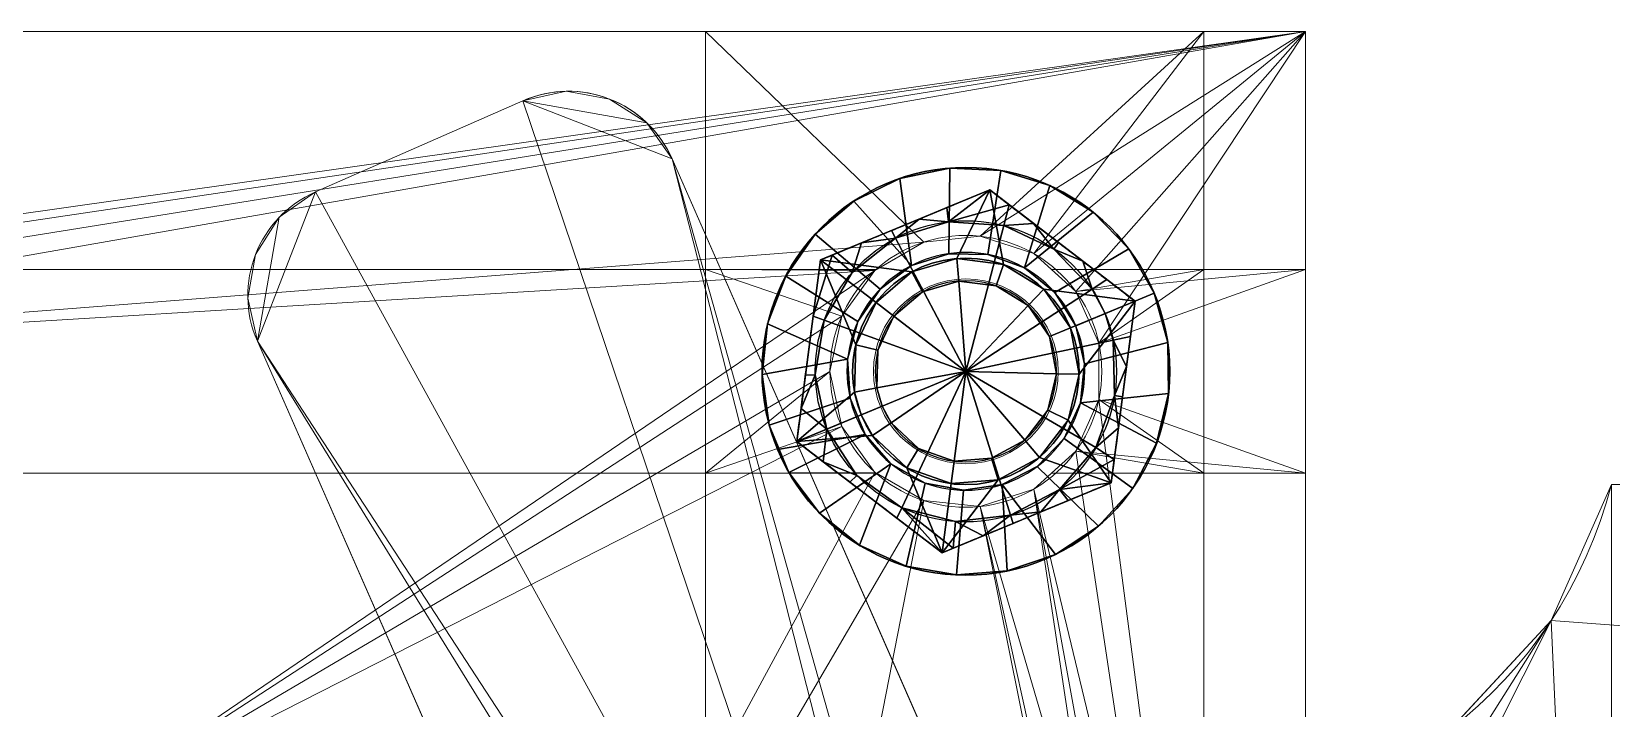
# Model space of a CAD drawing. Header units: millimetres. Extents: x 0 to 1550, y -55 to 90.
# Drawn here: x 70.2 to 140, y 55.1 to 85 of the extents above; entities that cross this region are included whole.
import ezdxf
from ezdxf.lldxf.tags import DXFTag

# ---------------------------------------------------------------- set-up
doc = ezdxf.new("R2010")
doc.units = ezdxf.units.MM
doc.layers.add('1', color=7, linetype='Continuous', true_color=0xffffff)
tags = doc.linetypes.add('DASHED', pattern=[25.72, 12.86, -12.86]).pattern_tags.tags
tags[6:7] = [DXFTag(74, 4), DXFTag(75, 0), DXFTag(340, '0'), DXFTag(46, 0.0), DXFTag(50, 0.0), DXFTag(44, 0.0), DXFTag(45, 0.0)]
tags[4:5] = [DXFTag(74, 4), DXFTag(75, 0), DXFTag(340, '0'), DXFTag(46, 0.0), DXFTag(50, 0.0), DXFTag(44, 0.0), DXFTag(45, 0.0)]

# ---------------------------------------------------------------- blocks, each defined once
blk = doc.blocks.new('UG_SURFACE_001')
at = {"layer": '1', "color": 252, "linetype": 'Continuous', "lineweight": 18}
for points in [[(137.340084, 59.002589), (140.000001, 64.999998), (201.250002, 64.999998), (201.250002, 54.249998)], [(140.000001, 0, 20), (140.000001, 64.999998, 20), (137.340084, 59.002589, 20)], [(140.000001, 64.999998, 20), (140.000001, 64.999998), (137.340084, 59.002589), (137.340084, 59.002589, 20)], [(119.590171, 30.877853, 20), (137.340084, 59.002589, 20), (132.882535, 54.188613, 20)], [(119.590171, 30.877853, 20), (121.281475, 27.079117, 20), (137.340084, 59.002589, 20)], [(137.340084, 59.002589, 20), (121.281475, 27.079117, 20), (121.281475, 22.920882, 20), (140.000001, 0, 20)], [(132.882535, 54.188613, 20), (137.340084, 59.002589, 20), (137.340084, 59.002589), (132.939368, 54.249998)], [(201.250002, 54.249998), (132.939368, 54.249998), (137.340084, 59.002589)]]:
    blk.add_3dface(points, dxfattribs=at)
blk = doc.blocks.new('fiksator_0601-01_BODY')
at = {"layer": '1', "color": 252, "linetype": 'Continuous', "lineweight": 18, "extrusion": (0, 0, -1)}
blk.add_arc((-120.635, 70, -20), 20, 194.47751, 270, dxfattribs=at)
at = {"layer": '1', "color": 252, "linetype": 'Continuous', "lineweight": 18}
blk.add_arc((120.635, 70), 20, 270, 345.52249, dxfattribs=at)
blk.add_blockref('UG_SURFACE_001', (0, 0), dxfattribs=at)
blk = doc.blocks.new('UG_SURFACE_002')
at = {"layer": '1', "color": 30, "linetype": 'Continuous', "lineweight": 18}
for points in [[(0, 140.000001, 12), (119.999997, 140.000001, 12), (59.999999, 140.000001), (26.5, 140.000001)], [(34.07295, 127.85317, 12), (35.313584, 127.98357, 12), (119.999997, 140.000001, 12), (0, 140.000001, 12)], [(119.999997, 140.000001, 12), (35.313584, 127.98357, 12), (36.499999, 127.598077, 12)], [(119.999997, 140.000001, 12), (36.499999, 127.598077, 12), (37.427049, 126.763359, 12)], [(37.427049, 126.763359, 12), (37.934441, 125.623733, 12), (119.999997, 140.000001, 12)], [(103.145897, 130.70634, 12), (105.627172, 130.967125, 12), (119.999997, 140.000001, 12), (37.934441, 125.623733, 12)], [(119.999997, 140.000001, 12), (93.500003, 140.000001), (59.999999, 140.000001)], [(59.999999, 140.000001), (93.500003, 140.000001), (93.500003, 129.500002), (59.999999, 129.500002)], [(119.999997, 140.000001, 12), (115.500003, 140.000001), (93.500003, 140.000001)], [(93.500003, 140.000001), (115.500003, 140.000001), (105.627172, 130.967125), (103.145897, 130.70634)], [(103.145897, 130.70634), (101.056457, 129.500002), (93.500003, 129.500002), (93.500003, 140.000001)], [(119.999997, 140.000001, 12), (105.627172, 130.967125, 12), (108.000003, 130.196154, 12)], [(108.000003, 130.196154), (105.627172, 130.967125), (115.500003, 140.000001)], [(119.999997, 140.000001, 12), (108.000003, 130.196154, 12), (109.854102, 128.526717, 12)], [(115.500003, 140.000001), (115.500003, 129.500002), (108.773157, 129.500002), (108.000003, 130.196154)], [(109.854102, 128.526717, 12), (110.868886, 126.247466, 12), (119.999997, 140.000001, 12)], [(119.999997, 54.000001, 12), (119.999997, 140.000001, 12), (110.868886, 126.247466, 12), (110.868886, 123.752527, 12)], [(119.999997, 140.000001, 12), (119.999997, 140.000001), (115.500003, 140.000001)], [(115.500003, 140.000001), (119.999997, 140.000001), (119.999997, 129.500002), (115.500003, 129.500002)], [(119.999997, 140.000001, 12), (119.999997, 120.499998), (119.999997, 129.500002)], [(119.999997, 140.000001, 12), (119.999997, 54.000001, 12), (119.999997, 70), (119.999997, 120.499998)], [(119.999997, 129.500002), (119.999997, 140.000001), (119.999997, 140.000001, 12)], [(100.985214, 129.458874, 12), (103.145897, 130.70634, 12), (37.934441, 125.623733, 12)], [(101.056457, 129.500002), (103.145897, 130.70634), (103.145897, 130.70634, 12), (100.985214, 129.458874, 12)], [(105.627172, 130.967125), (105.627172, 130.967125, 12), (103.145897, 130.70634, 12), (103.145897, 130.70634)], [(108.000003, 130.196154), (108.000003, 130.196154, 12), (105.627172, 130.967125, 12), (105.627172, 130.967125)], [(108.000003, 130.196154, 12), (108.000003, 130.196154), (108.773157, 129.500002)], [(108.773157, 129.500002), (109.854102, 128.526717), (109.854102, 128.526717, 12), (108.000003, 130.196154, 12)], [(37.934441, 125.623733, 12), (55, 104.999997, 12), (64.999998, 104.999997, 12), (100.985214, 129.458874, 12)], [(59.999999, 129.500002), (93.500003, 129.500002), (93.500003, 120.499998), (59.999999, 120.499998)], [(99.518724, 127.440423, 12), (100.985214, 129.458874, 12), (64.999998, 104.999997, 12)], [(93.500003, 129.500002), (101.056457, 129.500002), (100.985214, 129.458874)], [(100.985214, 129.458874), (99.518724, 127.440423), (93.500003, 129.500002)], [(99.518724, 127.440423), (98.999999, 125), (93.500003, 120.499998), (93.500003, 129.500002)], [(100.985214, 129.458874), (100.985214, 129.458874, 12), (99.518724, 127.440423, 12), (99.518724, 127.440423)], [(100.985214, 129.458874, 12), (100.985214, 129.458874), (101.056457, 129.500002)], [(109.854102, 128.526717), (108.773157, 129.500002), (115.500003, 129.500002)], [(115.500003, 129.500002), (110.868886, 126.247466), (109.854102, 128.526717)], [(115.500003, 129.500002), (115.500003, 120.499998), (110.868886, 123.752527), (110.868886, 126.247466)], [(115.500003, 129.500002), (119.999997, 129.500002), (119.999997, 120.499998), (115.500003, 120.499998)], [(110.868886, 126.247466), (110.868886, 126.247466, 12), (109.854102, 128.526717, 12), (109.854102, 128.526717)], [(64.999998, 104.999997, 12), (98.999999, 125, 12), (99.518724, 127.440423, 12)], [(99.518724, 127.440423), (99.518724, 127.440423, 12), (98.999999, 125, 12), (98.999999, 125)], [(110.868886, 123.752527), (110.868886, 123.752527, 12), (110.868886, 126.247466, 12), (110.868886, 126.247466)], [(99.518724, 122.559577, 12), (98.999999, 125, 12), (64.999998, 104.999997, 12)], [(93.500003, 120.499998), (98.999999, 125), (99.518724, 122.559577)], [(98.999999, 125), (98.999999, 125, 12), (99.518724, 122.559577, 12), (99.518724, 122.559577)], [(119.999997, 54.000001, 12), (110.868886, 123.752527, 12), (109.854102, 121.47329, 12)], [(109.854102, 121.47329), (109.854102, 121.47329, 12), (110.868886, 123.752527, 12), (110.868886, 123.752527)], [(109.854102, 121.47329), (110.868886, 123.752527), (115.500003, 120.499998)], [(64.999998, 104.999997, 12), (64.999998, 54.000001, 12), (100.985214, 120.541133, 12), (99.518724, 122.559577, 12)], [(99.518724, 122.559577), (100.985214, 120.541133), (93.500003, 120.499998)], [(99.518724, 122.559577), (99.518724, 122.559577, 12), (100.985214, 120.541133, 12), (100.985214, 120.541133)], [(109.854102, 121.47329, 12), (108.000003, 119.803846, 12), (119.999997, 54.000001, 12)], [(108.000003, 119.803846, 12), (109.854102, 121.47329, 12), (109.854102, 121.47329), (108.773157, 120.499998)], [(115.500003, 120.499998), (108.773157, 120.499998), (109.854102, 121.47329)], [(59.999999, 120.499998), (93.500003, 120.499998), (93.500003, 70), (59.999999, 70)], [(103.145897, 119.29366, 12), (100.985214, 120.541133, 12), (64.999998, 54.000001, 12)], [(100.985214, 120.541133), (101.056457, 120.499998), (93.500003, 120.499998)], [(93.500003, 70), (93.500003, 120.499998), (101.056457, 120.499998), (103.145897, 119.29366)], [(100.985214, 120.541133, 12), (103.145897, 119.29366, 12), (103.145897, 119.29366), (101.056457, 120.499998)], [(101.056457, 120.499998), (100.985214, 120.541133), (100.985214, 120.541133, 12)], [(108.773157, 120.499998), (108.000003, 119.803846), (108.000003, 119.803846, 12)], [(108.000003, 119.803846), (108.773157, 120.499998), (115.500003, 120.499998), (115.500003, 70)], [(115.500003, 120.499998), (119.999997, 120.499998), (119.999997, 70), (115.500003, 70)], [(64.999998, 54.000001, 12), (119.999997, 54.000001, 12), (105.627172, 119.032867, 12), (103.145897, 119.29366, 12)], [(103.145897, 119.29366), (105.627172, 119.032867), (115.500003, 70), (93.500003, 70)], [(103.145897, 119.29366), (103.145897, 119.29366, 12), (105.627172, 119.032867, 12), (105.627172, 119.032867)], [(119.999997, 54.000001, 12), (108.000003, 119.803846, 12), (105.627172, 119.032867, 12)], [(105.627172, 119.032867), (105.627172, 119.032867, 12), (108.000003, 119.803846, 12), (108.000003, 119.803846)], [(105.627172, 119.032867), (108.000003, 119.803846), (115.500003, 70)]]:
    blk.add_3dface(points, dxfattribs=at)
blk = doc.blocks.new('uxo_0602_BODY')
at = {"layer": '1', "color": 30, "linetype": 'Continuous', "lineweight": 18}
for p, q in [((0, 140, 12), (120, 140, 12)), ((120, 140), (0, 140)), ((120, 0), (120, 140)), ((120, 140, 12), (120, 54, 12)), ((120, 140), (120, 140, 12))]:
    blk.add_line(p, q, dxfattribs=at)
at = {"layer": '1', "color": 30, "linetype": 'Continuous', "lineweight": 18, "extrusion": (0, 0, -1)}
for centre in [(-105, 125, -12), (-105, 125)]:
    blk.add_circle(centre, 6, dxfattribs=at)
at = {"layer": '1', "color": 30, "linetype": 'Continuous', "lineweight": 18}
blk.add_blockref('UG_SURFACE_002', (0, 0), dxfattribs=at)
blk = doc.blocks.new('UG_SURFACE_004')
at = {"layer": '1', "color": 30, "linetype": 'Continuous', "lineweight": 18}
for points in [[(93.500003, 140.000001, 12), (59.999999, 140.000001, 12), (59.999999, 129.500002, 12), (93.500003, 129.500002, 12)], [(59.999999, 140.000001), (93.500003, 140.000001), (93.500003, 129.500002), (59.999999, 129.500002)], [(93.500003, 140.000001), (59.999999, 140.000001), (59.999999, 140.000001, 12), (93.500003, 140.000001, 12)], [(93.500003, 140.000001, 12), (93.500003, 129.500002, 12), (101.056457, 129.500002, 12), (103.145897, 130.70634, 12)], [(103.145897, 130.70634, 12), (105.627172, 130.967125, 12), (119.999997, 140.000001, 12), (93.500003, 140.000001, 12)], [(93.500003, 140.000001), (115.500003, 140.000001), (105.627172, 130.967125), (103.145897, 130.70634)], [(103.145897, 130.70634), (101.056457, 129.500002), (93.500003, 129.500002), (93.500003, 140.000001)], [(115.500003, 140.000001), (93.500003, 140.000001), (93.500003, 140.000001, 12), (119.999997, 140.000001, 12)], [(119.999997, 140.000001, 12), (105.627172, 130.967125, 12), (108.000003, 130.196154, 12)], [(108.000003, 130.196154), (105.627172, 130.967125), (115.500003, 140.000001)], [(108.000003, 130.196154, 12), (108.773157, 129.500002, 12), (119.999997, 129.500002, 12), (119.999997, 140.000001, 12)], [(115.500003, 140.000001), (115.500003, 129.500002), (108.773157, 129.500002), (108.000003, 130.196154)], [(115.500003, 140.000001), (119.999997, 140.000001), (119.999997, 129.500002), (115.500003, 129.500002)], [(119.999997, 140.000001, 12), (119.999997, 140.000001), (115.500003, 140.000001)], [(119.999997, 129.500002), (119.999997, 140.000001), (119.999997, 140.000001, 12), (119.999997, 129.500002, 12)], [(101.056457, 129.500002), (103.145897, 130.70634), (103.145897, 130.70634, 12), (101.056457, 129.500002, 12)], [(105.627172, 130.967125), (105.627172, 130.967125, 12), (103.145897, 130.70634, 12), (103.145897, 130.70634)], [(108.000003, 130.196154), (108.000003, 130.196154, 12), (105.627172, 130.967125, 12), (105.627172, 130.967125)], [(108.773157, 129.500002, 12), (108.000003, 130.196154, 12), (108.000003, 130.196154), (108.773157, 129.500002)], [(93.500003, 129.500002, 12), (59.999999, 129.500002, 12), (59.999999, 120.499998, 12), (93.500003, 120.499998, 12)], [(59.999999, 129.500002), (93.500003, 129.500002), (93.500003, 120.499998), (59.999999, 120.499998)], [(93.500003, 129.500002, 12), (99.518724, 127.440423, 12), (100.985214, 129.458874, 12)], [(93.500003, 129.500002, 12), (93.500003, 120.499998, 12), (98.999999, 125, 12), (99.518724, 127.440423, 12)], [(100.985214, 129.458874, 12), (101.056457, 129.500002, 12), (93.500003, 129.500002, 12)], [(93.500003, 129.500002), (101.056457, 129.500002), (100.985214, 129.458874)], [(100.985214, 129.458874), (99.518724, 127.440423), (93.500003, 129.500002)], [(99.518724, 127.440423), (98.999999, 125), (93.500003, 120.499998), (93.500003, 129.500002)], [(100.985214, 129.458874), (100.985214, 129.458874, 12), (99.518724, 127.440423, 12), (99.518724, 127.440423)], [(101.056457, 129.500002, 12), (100.985214, 129.458874, 12), (100.985214, 129.458874), (101.056457, 129.500002)], [(119.999997, 129.500002, 12), (108.773157, 129.500002, 12), (109.854102, 128.526717, 12)], [(109.854102, 128.526717), (108.773157, 129.500002), (115.500003, 129.500002)], [(108.773157, 129.500002), (109.854102, 128.526717), (109.854102, 128.526717, 12), (108.773157, 129.500002, 12)], [(109.854102, 128.526717, 12), (110.868886, 126.247466, 12), (119.999997, 129.500002, 12)], [(115.500003, 129.500002), (110.868886, 126.247466), (109.854102, 128.526717)], [(119.999997, 120.499998, 12), (119.999997, 129.500002, 12), (110.868886, 126.247466, 12), (110.868886, 123.752527, 12)], [(115.500003, 129.500002), (115.500003, 120.499998), (110.868886, 123.752527), (110.868886, 126.247466)], [(115.500003, 129.500002), (119.999997, 129.500002), (119.999997, 120.499998), (115.500003, 120.499998)], [(119.999997, 129.500002, 12), (119.999997, 120.499998, 12), (119.999997, 120.499998), (119.999997, 129.500002)], [(110.868886, 126.247466), (110.868886, 126.247466, 12), (109.854102, 128.526717, 12), (109.854102, 128.526717)], [(99.518724, 127.440423), (99.518724, 127.440423, 12), (98.999999, 125, 12), (98.999999, 125)], [(110.868886, 123.752527), (110.868886, 123.752527, 12), (110.868886, 126.247466, 12), (110.868886, 126.247466)], [(99.518724, 122.559577, 12), (98.999999, 125, 12), (93.500003, 120.499998, 12)], [(93.500003, 120.499998), (98.999999, 125), (99.518724, 122.559577)], [(98.999999, 125), (98.999999, 125, 12), (99.518724, 122.559577, 12), (99.518724, 122.559577)], [(119.999997, 120.499998, 12), (110.868886, 123.752527, 12), (109.854102, 121.47329, 12)], [(109.854102, 121.47329), (110.868886, 123.752527), (115.500003, 120.499998)], [(109.854102, 121.47329), (109.854102, 121.47329, 12), (110.868886, 123.752527, 12), (110.868886, 123.752527)], [(93.500003, 120.499998, 12), (100.985214, 120.541133, 12), (99.518724, 122.559577, 12)], [(99.518724, 122.559577), (100.985214, 120.541133), (93.500003, 120.499998)], [(99.518724, 122.559577), (99.518724, 122.559577, 12), (100.985214, 120.541133, 12), (100.985214, 120.541133)], [(109.854102, 121.47329, 12), (108.773157, 120.499998, 12), (119.999997, 120.499998, 12)], [(115.500003, 120.499998), (108.773157, 120.499998), (109.854102, 121.47329)], [(108.773157, 120.499998, 12), (109.854102, 121.47329, 12), (109.854102, 121.47329), (108.773157, 120.499998)], [(93.500003, 120.499998, 12), (59.999999, 120.499998, 12), (59.999999, 70, 12), (93.500003, 70, 12)], [(59.999999, 120.499998), (93.500003, 120.499998), (93.500003, 70), (59.999999, 70)], [(93.500003, 120.499998, 12), (101.056457, 120.499998, 12), (100.985214, 120.541133, 12)], [(100.985214, 120.541133), (101.056457, 120.499998), (93.500003, 120.499998)], [(103.145897, 119.29366, 12), (101.056457, 120.499998, 12), (93.500003, 120.499998, 12), (93.500003, 70, 12)], [(93.500003, 70), (93.500003, 120.499998), (101.056457, 120.499998), (103.145897, 119.29366)], [(101.056457, 120.499998), (100.985214, 120.541133), (100.985214, 120.541133, 12), (101.056457, 120.499998, 12)], [(101.056457, 120.499998, 12), (103.145897, 119.29366, 12), (103.145897, 119.29366), (101.056457, 120.499998)], [(119.999997, 70, 12), (119.999997, 120.499998, 12), (108.773157, 120.499998, 12), (108.000003, 119.803846, 12)], [(108.000003, 119.803846), (108.773157, 120.499998), (115.500003, 120.499998), (115.500003, 70)], [(108.773157, 120.499998), (108.000003, 119.803846), (108.000003, 119.803846, 12), (108.773157, 120.499998, 12)], [(115.500003, 120.499998), (119.999997, 120.499998), (119.999997, 70), (115.500003, 70)], [(119.999997, 120.499998, 12), (119.999997, 70, 12), (119.999997, 70), (119.999997, 120.499998)], [(93.500003, 70, 12), (119.999997, 70, 12), (105.627172, 119.032867, 12), (103.145897, 119.29366, 12)], [(103.145897, 119.29366), (105.627172, 119.032867), (115.500003, 70), (93.500003, 70)], [(103.145897, 119.29366), (103.145897, 119.29366, 12), (105.627172, 119.032867, 12), (105.627172, 119.032867)], [(119.999997, 70, 12), (108.000003, 119.803846, 12), (105.627172, 119.032867, 12)], [(105.627172, 119.032867), (108.000003, 119.803846), (115.500003, 70)], [(105.627172, 119.032867), (105.627172, 119.032867, 12), (108.000003, 119.803846, 12), (108.000003, 119.803846)]]:
    blk.add_3dface(points, dxfattribs=at)
blk = doc.blocks.new('plohadka_pod_uxo_0602')
at = {"layer": '1', "color": 30, "linetype": 'Continuous', "lineweight": 18}
for p, q in [((120, 140), (0, 140)), ((0, 140, 12), (120, 140, 12)), ((120, 140), (120, 140, 12)), ((120, 140, 12), (120, 0, 12)), ((120, 0), (120, 140))]:
    blk.add_line(p, q, dxfattribs=at)
at = {"layer": '1', "color": 30, "linetype": 'Continuous', "lineweight": 18, "extrusion": (0, 0, -1)}
for centre in [(-105, 125), (-105, 125, -12)]:
    blk.add_circle(centre, 6, dxfattribs=at)
at = {"layer": '1', "color": 30, "linetype": 'Continuous', "lineweight": 18}
blk.add_blockref('UG_SURFACE_004', (0, 0), dxfattribs=at)
blk = doc.blocks.new('UG_SURFACE_015')
at = {"layer": '1', "color": 251, "linetype": 'Continuous', "lineweight": 25}
for points in [[(-4.567727, 2.033683), (-3.345653, 3.715724), (-4.041452, 7), (-8.082904, 0)], [(-5.954344, 3.686774, -5.79601), (-6.62992, 2.516642, -5.745102), (-8.082904, 0), (-4.041452, 7)], [(-4.041452, 7), (-5.262495, 4.885091, -5.69378), (-5.954344, 3.686774, -5.79601)], [(-4.041452, 7), (-4.580755, 6.0659, -5.450816), (-5.262495, 4.885091, -5.69378)], [(-4.041452, 7), (-4.041452, 7, -5.172713), (-4.580755, 6.0659, -5.450816)], [(-1.819859, 6.39614, -6), (-4.580755, 6.0659, -5.450816), (-4.041452, 7, -5.172713)], [(-4.041452, 7), (-3.345653, 3.715724), (-1.545085, 4.755283)], [(-1.545085, 4.755283), (0.522642, 4.97261), (4.041452, 7), (-4.041452, 7)], [(0.648646, 7, -5.780614), (-0.677313, 7, -5.779053), (-4.041452, 7), (4.041452, 7)], [(-0.677313, 7, -5.779053), (-1.991672, 7, -5.637524), (-4.041452, 7, -5.172713), (-4.041452, 7)], [(-4.041452, 7, -5.172713), (-1.991672, 7, -5.637524), (-1.819859, 6.39614, -6)], [(-1.819859, 6.39614, -6), (-1.991672, 7, -5.637524), (-0.677313, 7, -5.779053)], [(0.613585, 6.621632, -6), (-1.819859, 6.39614, -6), (-0.677313, 7, -5.779053)], [(-0.677313, 7, -5.779053), (0.648646, 7, -5.780614), (0.613585, 6.621632, -6)], [(4.041452, 7), (0.522642, 4.97261), (2.5, 4.330127)], [(0.613585, 6.621632, -6), (0.648646, 7, -5.780614), (2.084738, 7, -5.622503)], [(2.084738, 7, -5.622503), (2.96416, 5.952836, -6), (0.613585, 6.621632, -6)], [(4.041452, 7), (2.084738, 7, -5.622503), (0.648646, 7, -5.780614)], [(4.041452, 7), (3.485586, 7, -5.324614), (2.084738, 7, -5.622503)], [(2.084738, 7, -5.622503), (3.485586, 7, -5.324614), (2.96416, 5.952836, -6)], [(2.5, 4.330127), (4.045085, 2.938926), (4.041452, 7)], [(5.295666, 4.827637, -5.702144), (4.914409, 4.480076, -6), (2.96416, 5.952836, -6), (3.485586, 7, -5.324614)], [(4.041452, 7), (4.041452, 7, -5.172713), (3.485586, 7, -5.324614)], [(3.485586, 7, -5.324614), (4.041452, 7, -5.172713), (5.295666, 4.827637, -5.702144)], [(8.082904, 0), (4.041452, 7), (4.045085, 2.938926), (4.890738, 1.039558)], [(4.041452, 7), (8.082904, 0), (6.605478, 2.558976, -5.749526), (5.295666, 4.827637, -5.702144)], [(5.295666, 4.827637, -5.702144), (4.041452, 7, -5.172713), (4.041452, 7)], [(-1.819859, 6.39614, -6), (-4.00752, 5.306814, -6), (-4.580755, 6.0659, -5.450816)], [(-4.00752, 5.306814, -6), (-1.819859, 6.39614, -6), (0.613585, 6.621632, -6), (0, 0, -6)], [(0.613585, 6.621632, -6), (2.96416, 5.952836, -6), (4.914409, 4.480076, -6), (0, 0, -6)], [(-5.262495, 4.885091, -5.69378), (-4.580755, 6.0659, -5.450816), (-4.00752, 5.306814, -6)], [(0, 0, -6), (-6.536771, 1.221934, -6), (-5.653944, 3.500774, -6), (-4.00752, 5.306814, -6)], [(-5.653944, 3.500774, -6), (-5.954344, 3.686774, -5.79601), (-5.262495, 4.885091, -5.69378)], [(-5.262495, 4.885091, -5.69378), (-4.00752, 5.306814, -6), (-5.653944, 3.500774, -6)], [(0.522642, 4.97261, 34.000002), (-1.545085, 4.755283, 34.000002), (-1.236068, 3.804226, 35), (0.418114, 3.978088, 35)], [(-1.545085, 4.755283), (-1.545085, 4.755283, 34.000002), (0.522642, 4.97261, 34.000002), (0.522642, 4.97261)], [(2.5, 4.330127, 34.000002), (0.522642, 4.97261, 34.000002), (0.418114, 3.978088, 35), (2, 3.464102, 35)], [(0.522642, 4.97261), (0.522642, 4.97261, 34.000002), (2.5, 4.330127, 34.000002), (2.5, 4.330127)], [(-1.545085, 4.755283, 34.000002), (-3.345653, 3.715724, 34.000002), (-2.676522, 2.972579, 35), (-1.236068, 3.804226, 35)], [(-3.345653, 3.715724), (-3.345653, 3.715724, 34.000002), (-1.545085, 4.755283, 34.000002), (-1.545085, 4.755283)], [(4.914409, 4.480076, -6), (6.20094, 2.402257, -6), (6.65, 0, -6), (0, 0, -6)], [(4.045085, 2.938926, 34.000002), (2.5, 4.330127, 34.000002), (2, 3.464102, 35), (3.236068, 2.351141, 35)], [(2.5, 4.330127), (2.5, 4.330127, 34.000002), (4.045085, 2.938926, 34.000002), (4.045085, 2.938926)], [(6.605478, 2.558976, -5.749526), (6.20094, 2.402257, -6), (4.914409, 4.480076, -6), (5.295666, 4.827637, -5.702144)], [(-6.62992, 2.516642, -5.745102), (-5.954344, 3.686774, -5.79601), (-5.653944, 3.500774, -6)], [(-5.653944, 3.500774, -6), (-6.536771, 1.221934, -6), (-6.62992, 2.516642, -5.745102)], [(-3.345653, 3.715724, 34.000002), (-4.567727, 2.033683, 34.000002), (-3.654182, 1.626947, 35), (-2.676522, 2.972579, 35)], [(-4.567727, 2.033683), (-4.567727, 2.033683, 34.000002), (-3.345653, 3.715724, 34.000002), (-3.345653, 3.715724)], [(-1.236068, 3.804226, 35), (-2.676522, 2.972579, 35), (-3.654182, 1.626947, 35), (0, 0, 35)], [(2, 3.464102, 35), (0.418114, 3.978088, 35), (-1.236068, 3.804226, 35), (0, 0, 35)], [(0, 0, 35), (3.91259, 0.831647, 35), (3.236068, 2.351141, 35), (2, 3.464102, 35)], [(4.890738, 1.039558, 34.000002), (4.045085, 2.938926, 34.000002), (3.236068, 2.351141, 35), (3.91259, 0.831647, 35)], [(4.045085, 2.938926), (4.045085, 2.938926, 34.000002), (4.890738, 1.039558, 34.000002), (4.890738, 1.039558)], [(-6.62992, 2.516642, -5.745102), (-7.29553, 1.363771, -5.554342), (-8.082904, 0)], [(-6.536771, 1.221934, -6), (-7.29553, 1.363771, -5.554342), (-6.62992, 2.516642, -5.745102)], [(6.20094, 2.402257, -6), (6.605478, 2.558976, -5.749526), (7.349374, 1.270511, -5.533279)], [(7.349374, 1.270511, -5.533279), (6.65, 0, -6), (6.20094, 2.402257, -6)], [(8.082904, 0), (7.349374, 1.270511, -5.533279), (6.605478, 2.558976, -5.749526)], [(-8.082904, 0), (-5, 0), (-4.567727, 2.033683)], [(-4.567727, 2.033683, 34.000002), (-5, 0, 34.000002), (-4, 0, 35), (-3.654182, 1.626947, 35)], [(-5, 0), (-5, 0, 34.000002), (-4.567727, 2.033683, 34.000002), (-4.567727, 2.033683)], [(-3.654182, 1.626947, 35), (-4, 0, 35), (-3.654182, -1.626947, 35), (0, 0, 35)], [(-7.29553, 1.363771, -5.554342), (-8.082904, 0, -5.172713), (-8.082904, 0)], [(-8.082904, 0, -5.172713), (-7.29553, 1.363771, -5.554342), (-6.536771, 1.221934, -6), (-6.65, 0, -6)], [(-6.536771, -1.221934, -6), (-6.65, 0, -6), (-6.536771, 1.221934, -6), (0, 0, -6)], [(3.91259, -0.831647, 35), (4, 0, 35), (3.91259, 0.831647, 35), (0, 0, 35)], [(5, 0, 34.000002), (4.890738, 1.039558, 34.000002), (3.91259, 0.831647, 35), (4, 0, 35)], [(5, 0), (4.890738, 1.039558), (4.890738, 1.039558, 34.000002), (5, 0, 34.000002)], [(4.890738, 1.039558), (5, 0), (8.082904, 0)], [(7.349374, 1.270511, -5.533279), (8.082904, 0, -5.172713), (6.65, 0, -6)], [(8.082904, 0), (8.082904, 0, -5.172713), (7.349374, 1.270511, -5.533279)], [(-8.082904, 0), (-4.567727, -2.033683), (-5, 0)], [(-3.345653, -3.715724), (-4.567727, -2.033683), (-8.082904, 0), (-4.041452, -7)], [(-4.041452, -7), (-8.082904, 0), (-6.629959, -2.516574, -5.745095), (-5.954344, -3.686774, -5.79601)], [(-8.082904, 0), (-7.29553, -1.363771, -5.554342), (-6.629959, -2.516574, -5.745095)], [(-8.082904, 0), (-8.082904, 0, -5.172713), (-7.29553, -1.363771, -5.554342)], [(-6.65, 0, -6), (-6.536771, -1.221934, -6), (-7.29553, -1.363771, -5.554342), (-8.082904, 0, -5.172713)], [(-4.00752, -5.306814, -6), (-5.653944, -3.500774, -6), (-6.536771, -1.221934, -6), (0, 0, -6)], [(-5, 0, 34.000002), (-4.567727, -2.033683, 34.000002), (-3.654182, -1.626947, 35), (-4, 0, 35)], [(-4.567727, -2.033683), (-4.567727, -2.033683, 34.000002), (-5, 0, 34.000002), (-5, 0)], [(0.613585, -6.621632, -6), (-1.819859, -6.39614, -6), (-4.00752, -5.306814, -6), (0, 0, -6)], [(-3.654182, -1.626947, 35), (-2.676522, -2.972579, 35), (-1.236068, -3.804226, 35), (0, 0, 35)], [(-1.236068, -3.804226, 35), (0.418114, -3.978088, 35), (2, -3.464102, 35), (0, 0, 35)], [(2, -3.464102, 35), (3.236068, -2.351141, 35), (3.91259, -0.831647, 35), (0, 0, 35)], [(6.65, 0, -6), (6.20094, -2.402257, -6), (4.914409, -4.480076, -6), (0, 0, -6)], [(4.914409, -4.480076, -6), (2.96416, -5.952836, -6), (0.613585, -6.621632, -6), (0, 0, -6)], [(4, 0, 35), (3.91259, -0.831647, 35), (4.890738, -1.039558, 34.000002), (5, 0, 34.000002)], [(4.890738, -1.039558), (4.045085, -2.938926), (4.041452, -7), (8.082904, 0)], [(5.295666, -4.827637, -5.702144), (6.605478, -2.558976, -5.749526), (8.082904, 0), (4.041452, -7)], [(5, 0, 34.000002), (4.890738, -1.039558, 34.000002), (4.890738, -1.039558), (5, 0)], [(8.082904, 0), (5, 0), (4.890738, -1.039558)], [(6.20094, -2.402257, -6), (6.65, 0, -6), (7.350142, -1.26918, -5.532973)], [(6.605478, -2.558976, -5.749526), (7.350142, -1.26918, -5.532973), (8.082904, 0)], [(6.65, 0, -6), (8.082904, 0, -5.172713), (7.350142, -1.26918, -5.532973)], [(7.350142, -1.26918, -5.532973), (8.082904, 0, -5.172713), (8.082904, 0)], [(-6.629959, -2.516574, -5.745095), (-7.29553, -1.363771, -5.554342), (-6.536771, -1.221934, -6)], [(-6.629959, -2.516574, -5.745095), (-6.536771, -1.221934, -6), (-5.653944, -3.500774, -6)], [(4.045085, -2.938926, 34.000002), (4.890738, -1.039558, 34.000002), (3.91259, -0.831647, 35), (3.236068, -2.351141, 35)], [(4.890738, -1.039558), (4.890738, -1.039558, 34.000002), (4.045085, -2.938926, 34.000002), (4.045085, -2.938926)], [(7.350142, -1.26918, -5.532973), (6.605478, -2.558976, -5.749526), (6.20094, -2.402257, -6)], [(-4.567727, -2.033683, 34.000002), (-3.345653, -3.715724, 34.000002), (-2.676522, -2.972579, 35), (-3.654182, -1.626947, 35)], [(-3.345653, -3.715724), (-3.345653, -3.715724, 34.000002), (-4.567727, -2.033683, 34.000002), (-4.567727, -2.033683)], [(-5.653944, -3.500774, -6), (-5.954344, -3.686774, -5.79601), (-6.629959, -2.516574, -5.745095)], [(2.5, -4.330127, 34.000002), (4.045085, -2.938926, 34.000002), (3.236068, -2.351141, 35), (2, -3.464102, 35)], [(5.295666, -4.827637, -5.702144), (4.914409, -4.480076, -6), (6.20094, -2.402257, -6), (6.605478, -2.558976, -5.749526)], [(-3.345653, -3.715724, 34.000002), (-1.545085, -4.755283, 34.000002), (-1.236068, -3.804226, 35), (-2.676522, -2.972579, 35)], [(0.522642, -4.97261, 34.000002), (2.5, -4.330127, 34.000002), (2, -3.464102, 35), (0.418114, -3.978088, 35)], [(4.045085, -2.938926), (4.045085, -2.938926, 34.000002), (2.5, -4.330127, 34.000002), (2.5, -4.330127)], [(4.041452, -7), (4.045085, -2.938926), (2.5, -4.330127)], [(-5.261754, -4.886375, -5.69359), (-5.954344, -3.686774, -5.79601), (-5.653944, -3.500774, -6)], [(-5.954344, -3.686774, -5.79601), (-5.261754, -4.886375, -5.69359), (-4.558739, -6.104033, -5.393513), (-4.041452, -7)], [(-5.653944, -3.500774, -6), (-4.00752, -5.306814, -6), (-5.261754, -4.886375, -5.69359)], [(-4.041452, -7), (-1.545085, -4.755283), (-3.345653, -3.715724)], [(-1.545085, -4.755283), (-1.545085, -4.755283, 34.000002), (-3.345653, -3.715724, 34.000002), (-3.345653, -3.715724)], [(-1.545085, -4.755283, 34.000002), (0.522642, -4.97261, 34.000002), (0.418114, -3.978088, 35), (-1.236068, -3.804226, 35)], [(-4.041452, -7), (4.041452, -7), (0.522642, -4.97261), (-1.545085, -4.755283)], [(0.522642, -4.97261), (0.522642, -4.97261, 34.000002), (-1.545085, -4.755283, 34.000002), (-1.545085, -4.755283)], [(2.5, -4.330127), (2.5, -4.330127, 34.000002), (0.522642, -4.97261, 34.000002), (0.522642, -4.97261)], [(2.5, -4.330127), (0.522642, -4.97261), (4.041452, -7)], [(3.512263, -7, -5.294357), (2.96416, -5.952836, -6), (4.914409, -4.480076, -6)], [(4.041452, -7, -5.172713), (3.512263, -7, -5.294357), (4.914409, -4.480076, -6)], [(4.914409, -4.480076, -6), (5.295666, -4.827637, -5.702144), (4.041452, -7, -5.172713)], [(4.041452, -7), (4.041452, -7, -5.172713), (5.295666, -4.827637, -5.702144)], [(-4.00752, -5.306814, -6), (-4.558739, -6.104033, -5.393513), (-5.261754, -4.886375, -5.69359)], [(-4.558739, -6.104033, -5.393513), (-4.00752, -5.306814, -6), (-1.819859, -6.39614, -6)], [(-4.558739, -6.104033, -5.393513), (-4.041452, -7, -5.172713), (-4.041452, -7)], [(-4.041452, -7, -5.172713), (-4.558739, -6.104033, -5.393513), (-1.819859, -6.39614, -6)], [(0.613585, -6.621632, -6), (2.96416, -5.952836, -6), (2.084738, -7, -5.622503)], [(2.96416, -5.952836, -6), (3.512263, -7, -5.294357), (2.084738, -7, -5.622503)], [(-1.819859, -6.39614, -6), (-1.991672, -7, -5.637524), (-4.041452, -7, -5.172713)], [(-0.677313, -7, -5.779053), (-1.991672, -7, -5.637524), (-1.819859, -6.39614, -6)], [(-0.677313, -7, -5.779053), (-1.819859, -6.39614, -6), (0.613585, -6.621632, -6)], [(0.613585, -6.621632, -6), (0.648646, -7, -5.780614), (-0.677313, -7, -5.779053)], [(2.084738, -7, -5.622503), (0.648646, -7, -5.780614), (0.613585, -6.621632, -6)], [(4.041452, -7), (-4.041452, -7), (-0.677313, -7, -5.779053), (0.648646, -7, -5.780614)], [(-4.041452, -7), (-4.041452, -7, -5.172713), (-1.991672, -7, -5.637524), (-0.677313, -7, -5.779053)], [(0.648646, -7, -5.780614), (2.084738, -7, -5.622503), (3.512263, -7, -5.294357), (4.041452, -7)], [(3.512263, -7, -5.294357), (4.041452, -7, -5.172713), (4.041452, -7)]]:
    blk.add_3dface(points, dxfattribs=at)
blk = doc.blocks.new('1009-m10x035_BODY')
at = {"layer": '1', "color": 251, "linetype": 'Continuous', "lineweight": 25}
for p, q in [((-4.041, 7), (-8.083, 0)), ((-4.041, 7, -5.173), (-4.041, 7)), ((4.041, 7), (-4.041, 7)), ((4.041, 7, -5.173), (4.041, 7)), ((8.083, 0), (4.041, 7)), ((-8.083, 0, -5.173), (-8.083, 0)), ((-8.083, 0), (-4.041, -7)), ((4.041, -7), (8.083, 0)), ((8.083, 0, -5.173), (8.083, 0)), ((-4.041, -7, -5.173), (-4.041, -7)), ((-4.041, -7), (4.041, -7)), ((4.041, -7, -5.173), (4.041, -7))]:
    blk.add_line(p, q, dxfattribs=at)
at = {"layer": '1', "color": 251, "linetype": 'Continuous', "lineweight": 25, "extrusion": (0, 0, -1)}
for centre, radius in [((0, 0, 6), 6.65), ((0, 0, -34), 5)]:
    blk.add_circle(centre, radius, dxfattribs=at)
at = {"layer": '1', "color": 251, "linetype": 'Continuous', "lineweight": 25}
for centre, radius in [((0, 0), 5), ((0, 0, 35), 4)]:
    blk.add_circle(centre, radius, dxfattribs=at)
at = {"layer": '1', "color": 4, "linetype": 'DASHED', "lineweight": 13, "extrusion": (0, 0, -1)}
for centre in [(0, 0, -34), (0, 0, -9)]:
    blk.add_circle(centre, 4.08, dxfattribs=at)
at = {"layer": '1', "color": 251, "linetype": 'Continuous', "lineweight": 25, "extrusion": (-0.866025, 0.5, -3.51385e-16)}
blk.add_open_spline([(-4.041, 7, -5.173), (-4.371, 6.429, -5.363), (-4.704, 5.853, -5.52), (-5.375, 4.69, -5.738), (-5.715, 4.102, -5.797), (-6.23, 3.209, -5.798), (-6.403, 2.91, -5.784), (-6.744, 2.319, -5.727), (-6.914, 2.025, -5.684), (-7.419, 1.149, -5.521), (-7.753, 0.572, -5.363), (-8.083, 0, -5.173)], degree=3, knots=[0, 0, 0, 0, 0.25, 0.25, 0.5, 0.5, 0.625, 0.625, 0.75, 0.75, 1, 1, 1, 1], dxfattribs=at)
at = {"layer": '1', "color": 251, "linetype": 'Continuous', "lineweight": 25, "extrusion": (-2.19767e-16, 1, 1.6602e-15)}
blk.add_open_spline([(4.041, 7, -5.173), (3.388, 7, -5.361), (2.726, 7, -5.518), (1.378, 7, -5.737), (0.685, 7, -5.798), (-0.682, 7, -5.798), (-1.361, 7, -5.739), (-2.71, 7, -5.522), (-3.383, 7, -5.363), (-4.041, 7, -5.173)], degree=3, knots=[0, 0, 0, 0, 0.25, 0.25, 0.5, 0.5, 0.75, 0.75, 1, 1, 1, 1], dxfattribs=at)
at = {"layer": '1', "color": 251, "linetype": 'Continuous', "lineweight": 25, "extrusion": (-0.866025, -0.5, -3.51385e-16)}
blk.add_open_spline([(8.083, 0, -5.173), (7.753, 0.571, -5.363), (7.421, 1.147, -5.52), (6.749, 2.31, -5.738), (6.41, 2.898, -5.797), (5.894, 3.791, -5.798), (5.722, 4.09, -5.784), (5.38, 4.681, -5.727), (5.211, 4.975, -5.684), (4.705, 5.851, -5.521), (4.372, 6.428, -5.363), (4.041, 7, -5.173)], degree=3, knots=[0, 0, 0, 0, 0.25, 0.25, 0.5, 0.5, 0.625, 0.625, 0.75, 0.75, 1, 1, 1, 1], dxfattribs=at)
at = {"layer": '1', "color": 251, "linetype": 'Continuous', "lineweight": 25, "extrusion": (-0.866025, -0.5, -2.10831e-15)}
blk.add_open_spline([(-8.083, 0, -5.173), (-7.753, -0.571, -5.363), (-7.421, -1.147, -5.52), (-6.749, -2.31, -5.738), (-6.41, -2.898, -5.797), (-5.894, -3.791, -5.798), (-5.722, -4.09, -5.784), (-5.38, -4.681, -5.727), (-5.211, -4.975, -5.684), (-4.705, -5.851, -5.521), (-4.372, -6.428, -5.363), (-4.041, -7, -5.173)], degree=3, knots=[0, 0, 0, 0, 0.25, 0.25, 0.5, 0.5, 0.625, 0.625, 0.75, 0.75, 1, 1, 1, 1], dxfattribs=at)
at = {"layer": '1', "color": 251, "linetype": 'Continuous', "lineweight": 25, "extrusion": (-0.866025, 0.5, -1.40554e-15)}
blk.add_open_spline([(4.041, -7, -5.173), (4.371, -6.429, -5.363), (4.704, -5.853, -5.52), (5.375, -4.69, -5.738), (5.715, -4.102, -5.797), (6.23, -3.209, -5.798), (6.403, -2.91, -5.784), (6.744, -2.319, -5.727), (6.914, -2.025, -5.684), (7.419, -1.149, -5.521), (7.753, -0.572, -5.363), (8.083, 0, -5.173)], degree=3, knots=[0, 0, 0, 0, 0.25, 0.25, 0.5, 0.5, 0.625, 0.625, 0.75, 0.75, 1, 1, 1, 1], dxfattribs=at)
at = {"layer": '1', "color": 251, "linetype": 'Continuous', "lineweight": 25, "extrusion": (-3.90202e-30, 1, 1.42042e-15)}
blk.add_open_spline([(-4.041, -7, -5.173), (-3.383, -7, -5.363), (-2.71, -7, -5.522), (-1.361, -7, -5.739), (-0.682, -7, -5.798), (0.685, -7, -5.798), (1.378, -7, -5.737), (2.726, -7, -5.518), (3.388, -7, -5.361), (4.041, -7, -5.173)], degree=3, knots=[0, 0, 0, 0, 0.25, 0.25, 0.5, 0.5, 0.75, 0.75, 1, 1, 1, 1], dxfattribs=at)
at = {"layer": '1', "color": 251, "linetype": 'Continuous', "lineweight": 25}
blk.add_blockref('UG_SURFACE_015', (0, 0), dxfattribs=at)
blk = doc.blocks.new('UG_SURFACE_014')
at = {"layer": '1', "color": 190, "linetype": 'Continuous', "lineweight": 25}
for points in [[(-2.108901, 4.80781, 1.5), (-0.433542, 5.232069, 1.5), (-1.686432, 8.840585, 1.5), (-3.832014, 8.143444, 1.5)], [(-1.686432, 8.840585, 1.5), (-1.686432, 8.840585), (-3.832014, 8.143444), (-3.832014, 8.143444, 1.5)], [(-3.832014, 8.143444), (-1.686432, 8.840585), (-0.433542, 5.232069), (-2.108901, 4.80781)], [(0.565115, 8.98224, 1.5), (-1.686432, 8.840585, 1.5), (-0.433542, 5.232069, 1.5)], [(0.565115, 8.98224, 1.5), (0.565115, 8.98224), (-1.686432, 8.840585), (-1.686432, 8.840585, 1.5)], [(-0.433542, 5.232069), (-1.686432, 8.840585), (0.565115, 8.98224)], [(-0.433542, 5.232069, 1.5), (1.288799, 5.089351, 1.5), (2.781153, 8.559508, 1.5), (0.565115, 8.98224, 1.5)], [(0.565115, 8.98224), (2.781153, 8.559508), (1.288799, 5.089351), (-0.433542, 5.232069)], [(2.781153, 8.559508, 1.5), (2.781153, 8.559508), (0.565115, 8.98224), (0.565115, 8.98224, 1.5)], [(4.822441, 7.598951, 1.5), (2.781153, 8.559508, 1.5), (1.288799, 5.089351, 1.5), (2.871478, 4.395124, 1.5)], [(2.871478, 4.395124), (1.288799, 5.089351), (2.781153, 8.559508), (4.822441, 7.598951)], [(4.822441, 7.598951, 1.5), (4.822441, 7.598951), (2.781153, 8.559508), (2.781153, 8.559508, 1.5)], [(-3.832014, 8.143444, 1.5), (-5.736816, 6.934619, 1.5), (-3.555728, 3.86255, 1.5), (-2.108901, 4.80781, 1.5)], [(-3.832014, 8.143444, 1.5), (-3.832014, 8.143444), (-5.736816, 6.934619), (-5.736816, 6.934619, 1.5)], [(-2.108901, 4.80781), (-3.555728, 3.86255), (-5.736816, 6.934619), (-3.832014, 8.143444)], [(2.871478, 4.395124, 1.5), (4.142988, 3.224617, 1.5), (6.560718, 6.160924, 1.5), (4.822441, 7.598951, 1.5)], [(4.822441, 7.598951), (6.560718, 6.160924), (4.142988, 3.224617), (2.871478, 4.395124)], [(6.560718, 6.160924, 1.5), (6.560718, 6.160924), (4.822441, 7.598951), (4.822441, 7.598951, 1.5)], [(-4.617237, 2.498724, 1.5), (-3.555728, 3.86255, 1.5), (-5.736816, 6.934619, 1.5), (-7.281153, 5.290067, 1.5)], [(-5.736816, 6.934619, 1.5), (-5.736816, 6.934619), (-7.281153, 5.290067), (-7.281153, 5.290067, 1.5)], [(-7.281153, 5.290067), (-5.736816, 6.934619), (-3.555728, 3.86255), (-4.617237, 2.498724)], [(7.88676, 4.335783, 1.5), (6.560718, 6.160924, 1.5), (4.142988, 3.224617, 1.5)], [(4.142988, 3.224617), (6.560718, 6.160924), (7.88676, 4.335783)], [(7.88676, 4.335783, 1.5), (7.88676, 4.335783), (6.560718, 6.160924), (6.560718, 6.160924, 1.5)], [(-7.281153, 5.290067, 1.5), (-8.367988, 3.313121, 1.5), (-4.617237, 2.498724, 1.5)], [(-7.281153, 5.290067, 1.5), (-7.281153, 5.290067), (-8.367988, 3.313121), (-8.367988, 3.313121, 1.5)], [(-4.617237, 2.498724), (-8.367988, 3.313121), (-7.281153, 5.290067)], [(-2.108901, 4.80781, 1.5), (-2.108901, 4.80781), (-0.433542, 5.232069), (-0.433542, 5.232069, 1.5)], [(-0.433542, 5.232069, 1.5), (-0.433542, 5.232069), (1.288799, 5.089351), (1.288799, 5.089351, 1.5)], [(1.288799, 5.089351, 1.5), (1.288799, 5.089351), (2.871478, 4.395124), (2.871478, 4.395124, 1.5)], [(-3.555728, 3.86255, 1.5), (-3.555728, 3.86255), (-2.108901, 4.80781), (-2.108901, 4.80781, 1.5)], [(2.871478, 4.395124, 1.5), (2.871478, 4.395124), (4.142988, 3.224617), (4.142988, 3.224617, 1.5)], [(4.142988, 3.224617, 1.5), (4.96554, 1.704672, 1.5), (8.717248, 2.238209, 1.5), (7.88676, 4.335783, 1.5)], [(7.88676, 4.335783), (8.717248, 2.238209), (4.96554, 1.704672), (4.142988, 3.224617)], [(8.717248, 2.238209, 1.5), (8.717248, 2.238209), (7.88676, 4.335783), (7.88676, 4.335783, 1.5)], [(-4.617237, 2.498724, 1.5), (-4.617237, 2.498724), (-3.555728, 3.86255), (-3.555728, 3.86255, 1.5)], [(-5.178397, 0.864122, 1.5), (-4.617237, 2.498724, 1.5), (-8.367988, 3.313121, 1.5), (-8.929032, 1.127999, 1.5)], [(-8.367988, 3.313121, 1.5), (-8.367988, 3.313121), (-8.929032, 1.127999), (-8.929032, 1.127999, 1.5)], [(-4.617237, 2.498724), (-5.178397, 0.864122), (-8.929032, 1.127999), (-8.367988, 3.313121)], [(4.142988, 3.224617, 1.5), (4.142988, 3.224617), (4.96554, 1.704672), (4.96554, 1.704672, 1.5)], [(-5.178397, 0.864122, 1.5), (-5.178397, 0.864122), (-4.617237, 2.498724), (-4.617237, 2.498724, 1.5)], [(4.96554, 1.704672, 1.5), (5.25, 0, 1.5), (9, 0, 1.5), (8.717248, 2.238209, 1.5)], [(8.717248, 2.238209), (9, 0), (5.25, 0), (4.96554, 1.704672)], [(9, 0, 1.5), (9, 0), (8.717248, 2.238209), (8.717248, 2.238209, 1.5)], [(4.96554, 1.704672, 1.5), (4.96554, 1.704672), (5.25, 0), (5.25, 0, 1.5)], [(-5.178397, 0.864122, 1.5), (-8.929032, 1.127999, 1.5), (-9, 0, 1.5)], [(-8.929032, 1.127999), (-8.929032, -1.127999), (-9, 0, 1.5)], [(-9, 0, 1.5), (-8.929032, 1.127999, 1.5), (-8.929032, 1.127999)], [(-9, 0, 1.5), (-8.929032, -1.127999, 1.5), (-5.178397, -0.864122, 1.5), (-5.178397, 0.864122, 1.5)], [(-8.929032, -1.127999), (-8.929032, 1.127999), (-5.178397, 0.864122), (-5.178397, -0.864122)], [(-5.178397, -0.864122, 1.5), (-5.178397, -0.864122), (-5.178397, 0.864122), (-5.178397, 0.864122, 1.5)], [(-8.929032, -1.127999), (-8.929032, -1.127999, 1.5), (-9, 0, 1.5)], [(8.717248, -2.238209, 1.5), (9, 0, 1.5), (5.25, 0, 1.5), (4.96554, -1.704672, 1.5)], [(4.96554, -1.704672), (5.25, 0), (9, 0), (8.717248, -2.238209)], [(5.25, 0, 1.5), (5.25, 0), (4.96554, -1.704672), (4.96554, -1.704672, 1.5)], [(8.717248, -2.238209, 1.5), (8.717248, -2.238209), (9, 0), (9, 0, 1.5)], [(-8.929032, -1.127999, 1.5), (-8.367988, -3.313121, 1.5), (-4.617237, -2.498724, 1.5), (-5.178397, -0.864122, 1.5)], [(-5.178397, -0.864122), (-4.617237, -2.498724), (-8.367988, -3.313121), (-8.929032, -1.127999)], [(-8.929032, -1.127999, 1.5), (-8.929032, -1.127999), (-8.367988, -3.313121), (-8.367988, -3.313121, 1.5)], [(-4.617237, -2.498724, 1.5), (-4.617237, -2.498724), (-5.178397, -0.864122), (-5.178397, -0.864122, 1.5)], [(7.88676, -4.335783, 1.5), (8.717248, -2.238209, 1.5), (4.96554, -1.704672, 1.5), (4.142988, -3.224617, 1.5)], [(4.142988, -3.224617), (4.96554, -1.704672), (8.717248, -2.238209), (7.88676, -4.335783)], [(4.96554, -1.704672, 1.5), (4.96554, -1.704672), (4.142988, -3.224617), (4.142988, -3.224617, 1.5)], [(-4.617237, -2.498724, 1.5), (-8.367988, -3.313121, 1.5), (-7.281153, -5.290067, 1.5)], [(-7.281153, -5.290067), (-8.367988, -3.313121), (-4.617237, -2.498724)], [(-7.281153, -5.290067, 1.5), (-5.736816, -6.934619, 1.5), (-3.555728, -3.86255, 1.5), (-4.617237, -2.498724, 1.5)], [(-4.617237, -2.498724), (-3.555728, -3.86255), (-5.736816, -6.934619), (-7.281153, -5.290067)], [(-3.555728, -3.86255, 1.5), (-3.555728, -3.86255), (-4.617237, -2.498724), (-4.617237, -2.498724, 1.5)], [(7.88676, -4.335783, 1.5), (7.88676, -4.335783), (8.717248, -2.238209), (8.717248, -2.238209, 1.5)], [(-8.367988, -3.313121, 1.5), (-8.367988, -3.313121), (-7.281153, -5.290067), (-7.281153, -5.290067, 1.5)], [(4.822441, -7.598951, 1.5), (6.560718, -6.160924, 1.5), (4.142988, -3.224617, 1.5), (2.871478, -4.395124, 1.5)], [(6.560718, -6.160924), (4.822441, -7.598951), (2.871478, -4.395124), (4.142988, -3.224617)], [(4.142988, -3.224617, 1.5), (4.142988, -3.224617), (2.871478, -4.395124), (2.871478, -4.395124, 1.5)], [(4.142988, -3.224617, 1.5), (6.560718, -6.160924, 1.5), (7.88676, -4.335783, 1.5)], [(7.88676, -4.335783), (6.560718, -6.160924), (4.142988, -3.224617)], [(-5.736816, -6.934619, 1.5), (-3.832014, -8.143444, 1.5), (-2.108901, -4.80781, 1.5), (-3.555728, -3.86255, 1.5)], [(-3.555728, -3.86255), (-2.108901, -4.80781), (-3.832014, -8.143444), (-5.736816, -6.934619)], [(-2.108901, -4.80781, 1.5), (-2.108901, -4.80781), (-3.555728, -3.86255), (-3.555728, -3.86255, 1.5)], [(-3.832014, -8.143444, 1.5), (-1.686432, -8.840585, 1.5), (-0.433542, -5.232069, 1.5), (-2.108901, -4.80781, 1.5)], [(-2.108901, -4.80781), (-0.433542, -5.232069), (-1.686432, -8.840585), (-3.832014, -8.143444)], [(-0.433542, -5.232069, 1.5), (-0.433542, -5.232069), (-2.108901, -4.80781), (-2.108901, -4.80781, 1.5)], [(2.781153, -8.559508, 1.5), (4.822441, -7.598951, 1.5), (2.871478, -4.395124, 1.5), (1.288799, -5.089351, 1.5)], [(1.288799, -5.089351), (2.871478, -4.395124), (4.822441, -7.598951), (2.781153, -8.559508)], [(2.871478, -4.395124, 1.5), (2.871478, -4.395124), (1.288799, -5.089351), (1.288799, -5.089351, 1.5)], [(6.560718, -6.160924, 1.5), (6.560718, -6.160924), (7.88676, -4.335783), (7.88676, -4.335783, 1.5)], [(-7.281153, -5.290067, 1.5), (-7.281153, -5.290067), (-5.736816, -6.934619), (-5.736816, -6.934619, 1.5)], [(-0.433542, -5.232069, 1.5), (-1.686432, -8.840585, 1.5), (0.565115, -8.98224, 1.5)], [(0.565115, -8.98224), (-1.686432, -8.840585), (-0.433542, -5.232069)], [(0.565115, -8.98224, 1.5), (2.781153, -8.559508, 1.5), (1.288799, -5.089351, 1.5), (-0.433542, -5.232069, 1.5)], [(-0.433542, -5.232069), (1.288799, -5.089351), (2.781153, -8.559508), (0.565115, -8.98224)], [(1.288799, -5.089351, 1.5), (1.288799, -5.089351), (-0.433542, -5.232069), (-0.433542, -5.232069, 1.5)], [(4.822441, -7.598951, 1.5), (4.822441, -7.598951), (6.560718, -6.160924), (6.560718, -6.160924, 1.5)], [(-5.736816, -6.934619, 1.5), (-5.736816, -6.934619), (-3.832014, -8.143444), (-3.832014, -8.143444, 1.5)], [(2.781153, -8.559508, 1.5), (2.781153, -8.559508), (4.822441, -7.598951), (4.822441, -7.598951, 1.5)], [(-3.832014, -8.143444, 1.5), (-3.832014, -8.143444), (-1.686432, -8.840585), (-1.686432, -8.840585, 1.5)], [(-1.686432, -8.840585, 1.5), (-1.686432, -8.840585), (0.565115, -8.98224), (0.565115, -8.98224, 1.5)], [(0.565115, -8.98224, 1.5), (0.565115, -8.98224), (2.781153, -8.559508), (2.781153, -8.559508, 1.5)]]:
    blk.add_3dface(points, dxfattribs=at)
blk = doc.blocks.new('1143_1_5-10-18_BODY')
at = {"layer": '1', "color": 190, "linetype": 'Continuous', "lineweight": 25}
for centre, radius in [((0, 0), 9), ((0, 0), 5.25), ((0, 0, 1.5), 5.25)]:
    blk.add_circle(centre, radius, dxfattribs=at)
at = {"layer": '1', "color": 190, "linetype": 'Continuous', "lineweight": 25, "extrusion": (0, 0, -1)}
blk.add_circle((0, 0, -1.5), 9, dxfattribs=at)
at = {"layer": '1', "color": 190, "linetype": 'Continuous', "lineweight": 25}
blk.add_blockref('UG_SURFACE_014', (0, 0), dxfattribs=at)
blk = doc.blocks.new('UG_SURFACE_017')
at = {"layer": '1', "color": 252, "linetype": 'Continuous', "lineweight": 18}
for points in [[(0, 15, 8), (5, 20, 8), (3.086583, 19.619398, 8)], [(0, 15, 8), (56.50745, 10, 8), (56.809396, 11.420548, 8), (5, 20, 8)], [(3.086583, 19.619398), (5, 20), (0, 15)], [(5, 20), (56.809396, 11.420548), (56.50745, 10), (0, 15)], [(3.086583, 19.619398, 8), (1.464466, 18.535534, 8), (0.380602, 16.913418, 8), (0, 15, 8)], [(0, 15), (0.380602, 16.913418), (1.464466, 18.535534), (3.086583, 19.619398)], [(3.086583, 19.619398, 8), (3.086583, 19.619398), (1.464466, 18.535534), (1.464466, 18.535534, 8)], [(5, 20, 8), (5, 20), (3.086583, 19.619398), (3.086583, 19.619398, 8)], [(64.999998, 20, 8), (5, 20, 8), (57.663027, 12.59547, 8), (58.920741, 13.321612, 8)], [(5, 20, 8), (56.809396, 11.420548, 8), (57.663027, 12.59547, 8)], [(58.920741, 13.321612), (57.663027, 12.59547), (5, 20), (64.999998, 20)], [(57.663027, 12.59547), (56.809396, 11.420548), (5, 20)], [(5, 20), (5, 20, 8), (64.999998, 20, 8), (64.999998, 20)], [(58.920741, 13.321612, 8), (60.36507, 13.473418, 8), (64.999998, 20, 8)], [(64.999998, 20), (60.36507, 13.473418), (58.920741, 13.321612)], [(64.999998, 20, 8), (60.36507, 13.473418, 8), (61.746273, 13.024637, 8)], [(64.999998, 20), (61.746273, 13.024637), (60.36507, 13.473418)], [(66.913418, 19.619398, 8), (64.999998, 20, 8), (61.746273, 13.024637, 8), (62.825531, 12.052869, 8)], [(62.825531, 12.052869), (61.746273, 13.024637), (64.999998, 20), (66.913418, 19.619398)], [(62.825531, 12.052869, 8), (69.619395, 16.913418, 8), (68.535537, 18.535534, 8), (66.913418, 19.619398, 8)], [(66.913418, 19.619398), (68.535537, 18.535534), (69.619395, 16.913418), (62.825531, 12.052869)], [(66.913418, 19.619398, 8), (66.913418, 19.619398), (64.999998, 20), (64.999998, 20, 8)], [(68.535537, 18.535534, 8), (68.535537, 18.535534), (66.913418, 19.619398), (66.913418, 19.619398, 8)], [(1.464466, 18.535534, 8), (1.464466, 18.535534), (0.380602, 16.913418), (0.380602, 16.913418, 8)], [(69.619395, 16.913418, 8), (69.619395, 16.913418), (68.535537, 18.535534), (68.535537, 18.535534, 8)], [(0.380602, 16.913418, 8), (0.380602, 16.913418), (0, 15), (0, 15, 8)], [(62.825531, 12.052869, 8), (63.416228, 10.726142, 8), (70, 15, 8), (69.619395, 16.913418, 8)], [(69.619395, 16.913418), (70, 15), (63.416228, 10.726142), (62.825531, 12.052869)], [(70, 15, 8), (70, 15), (69.619395, 16.913418), (69.619395, 16.913418, 8)], [(0, 15, 8), (0, 5, 8), (56.50745, 10, 8)], [(56.50745, 10), (0, 5), (0, 15)], [(0, 5), (0, 5, 8), (0, 15, 8), (0, 15)], [(70, 5, 8), (70, 15, 8), (63.416228, 10.726142, 8), (63.416228, 9.273858, 8)], [(70, 15), (70, 5), (63.416228, 9.273858), (63.416228, 10.726142)], [(70, 5, 8), (70, 5), (70, 15), (70, 15, 8)], [(58.920741, 13.321612), (58.920741, 13.321612, 8), (57.663027, 12.59547, 8), (57.663027, 12.59547)], [(60.36507, 13.473418), (60.36507, 13.473418, 8), (58.920741, 13.321612, 8), (58.920741, 13.321612)], [(61.746273, 13.024637), (61.746273, 13.024637, 8), (60.36507, 13.473418, 8), (60.36507, 13.473418)], [(57.663027, 12.59547), (57.663027, 12.59547, 8), (56.809396, 11.420548, 8), (56.809396, 11.420548)], [(62.825531, 12.052869), (62.825531, 12.052869, 8), (61.746273, 13.024637, 8), (61.746273, 13.024637)], [(63.416228, 10.726142), (63.416228, 10.726142, 8), (62.825531, 12.052869, 8), (62.825531, 12.052869)], [(56.809396, 11.420548), (56.809396, 11.420548, 8), (56.50745, 10, 8), (56.50745, 10)], [(63.416228, 9.273858), (63.416228, 9.273858, 8), (63.416228, 10.726142, 8), (63.416228, 10.726142)], [(5, 0, 8), (56.809396, 8.579452, 8), (56.50745, 10, 8), (0, 5, 8)], [(0, 5), (56.50745, 10), (56.809396, 8.579452), (5, 0)], [(56.50745, 10), (56.50745, 10, 8), (56.809396, 8.579452, 8), (56.809396, 8.579452)], [(62.825531, 7.947131), (62.825531, 7.947131, 8), (63.416228, 9.273858, 8), (63.416228, 9.273858)], [(69.619395, 3.086583, 8), (70, 5, 8), (63.416228, 9.273858, 8), (62.825531, 7.947131, 8)], [(62.825531, 7.947131), (63.416228, 9.273858), (70, 5), (69.619395, 3.086583)], [(57.663027, 7.404529, 8), (56.809396, 8.579452, 8), (5, 0, 8)], [(5, 0), (56.809396, 8.579452), (57.663027, 7.404529)], [(56.809396, 8.579452), (56.809396, 8.579452, 8), (57.663027, 7.404529, 8), (57.663027, 7.404529)], [(61.746273, 6.975363), (61.746273, 6.975363, 8), (62.825531, 7.947131, 8), (62.825531, 7.947131)], [(62.825531, 7.947131, 8), (61.746273, 6.975363, 8), (64.999998, 0, 8), (66.913418, 0.380602, 8)], [(66.913418, 0.380602), (64.999998, 0), (61.746273, 6.975363), (62.825531, 7.947131)], [(66.913418, 0.380602, 8), (68.535537, 1.464466, 8), (69.619395, 3.086583, 8), (62.825531, 7.947131, 8)], [(62.825531, 7.947131), (69.619395, 3.086583), (68.535537, 1.464466), (66.913418, 0.380602)], [(5, 0, 8), (64.999998, 0, 8), (58.920741, 6.678388, 8), (57.663027, 7.404529, 8)], [(57.663027, 7.404529), (58.920741, 6.678388), (64.999998, 0), (5, 0)], [(57.663027, 7.404529), (57.663027, 7.404529, 8), (58.920741, 6.678388, 8), (58.920741, 6.678388)], [(60.36507, 6.526582), (60.36507, 6.526582, 8), (61.746273, 6.975363, 8), (61.746273, 6.975363)], [(64.999998, 0, 8), (61.746273, 6.975363, 8), (60.36507, 6.526582, 8)], [(60.36507, 6.526582), (61.746273, 6.975363), (64.999998, 0)], [(58.920741, 6.678388), (58.920741, 6.678388, 8), (60.36507, 6.526582, 8), (60.36507, 6.526582)], [(64.999998, 0, 8), (60.36507, 6.526582, 8), (58.920741, 6.678388, 8)], [(58.920741, 6.678388), (60.36507, 6.526582), (64.999998, 0)], [(5, 0, 8), (0, 5, 8), (0.380602, 3.086583, 8)], [(0.380602, 3.086583), (0, 5), (5, 0)], [(0, 5, 8), (0, 5), (0.380602, 3.086583), (0.380602, 3.086583, 8)], [(69.619395, 3.086583, 8), (69.619395, 3.086583), (70, 5), (70, 5, 8)], [(0.380602, 3.086583, 8), (1.464466, 1.464466, 8), (3.086583, 0.380602, 8), (5, 0, 8)], [(5, 0), (3.086583, 0.380602), (1.464466, 1.464466), (0.380602, 3.086583)], [(0.380602, 3.086583, 8), (0.380602, 3.086583), (1.464466, 1.464466), (1.464466, 1.464466, 8)], [(68.535537, 1.464466, 8), (68.535537, 1.464466), (69.619395, 3.086583), (69.619395, 3.086583, 8)], [(1.464466, 1.464466, 8), (1.464466, 1.464466), (3.086583, 0.380602), (3.086583, 0.380602, 8)], [(66.913418, 0.380602, 8), (66.913418, 0.380602), (68.535537, 1.464466), (68.535537, 1.464466, 8)], [(3.086583, 0.380602, 8), (3.086583, 0.380602), (5, 0), (5, 0, 8)], [(5, 0, 8), (5, 0), (64.999998, 0), (64.999998, 0, 8)], [(64.999998, 0, 8), (64.999998, 0), (66.913418, 0.380602), (66.913418, 0.380602, 8)]]:
    blk.add_3dface(points, dxfattribs=at)
blk = doc.blocks.new('gaika')
at = {"layer": '1', "color": 252, "linetype": 'Continuous', "lineweight": 18}
for p, q in [((65, 20), (5, 20)), ((5, 20, 8), (65, 20, 8)), ((5, 20), (5, 20, 8)), ((0, 5, 8), (0, 15, 8)), ((0, 15), (0, 5)), ((0, 15, 8), (0, 15)), ((0, 5), (0, 5, 8)), ((65, 0, 8), (5, 0, 8)), ((5, 0, 8), (5, 0)), ((5, 0), (65, 0))]:
    blk.add_line(p, q, dxfattribs=at)
at = {"layer": '1', "color": 252, "linetype": 'Continuous', "lineweight": 18, "extrusion": (0, 0, -1)}
for centre, start, end in [((-5, 15), 0, 90), ((-5, 5), 270, 0)]:
    blk.add_arc(centre, 5, start, end, dxfattribs=at)
at = {"layer": '1', "color": 252, "linetype": 'Continuous', "lineweight": 18}
for centre, start, end in [((5, 15, 8), 90, 180), ((5, 5, 8), 180, 270)]:
    blk.add_arc(centre, 5, start, end, dxfattribs=at)
blk.add_blockref('UG_SURFACE_017', (0, 0), dxfattribs=at)

msp = doc.modelspace()

# ---------------------------------------------------------------- block references
at = {"layer": '1', "color": 3, "linetype": 'Continuous', "lineweight": 18}
for name, p in [('fiksator_0601-01_BODY', (0, 0)), ('uxo_0602_BODY', (6.5, -55, -145)), ('plohadka_pod_uxo_0602', (6.5, -55, -157))]:
    msp.add_blockref(name, p, dxfattribs=at)
at = {"layer": '1', "color": 3, "linetype": 'Continuous', "lineweight": 18, "rotation": 293.720545}
msp.add_blockref('gaika', (78.20825, 75.908343, -20), dxfattribs=at)
at = {"layer": '1', "color": 3, "linetype": 'Continuous', "lineweight": 18, "extrusion": (0, 0, -1)}
for name, rotation in [('1143_1_5-10-18_BODY', 157.477326), ('1009-m10x035_BODY', 337.477326)]:
    msp.add_blockref(name, (-111.5, 70, 131.5), dxfattribs=dict(at, rotation=rotation))

doc.saveas('drawing.dxf')
